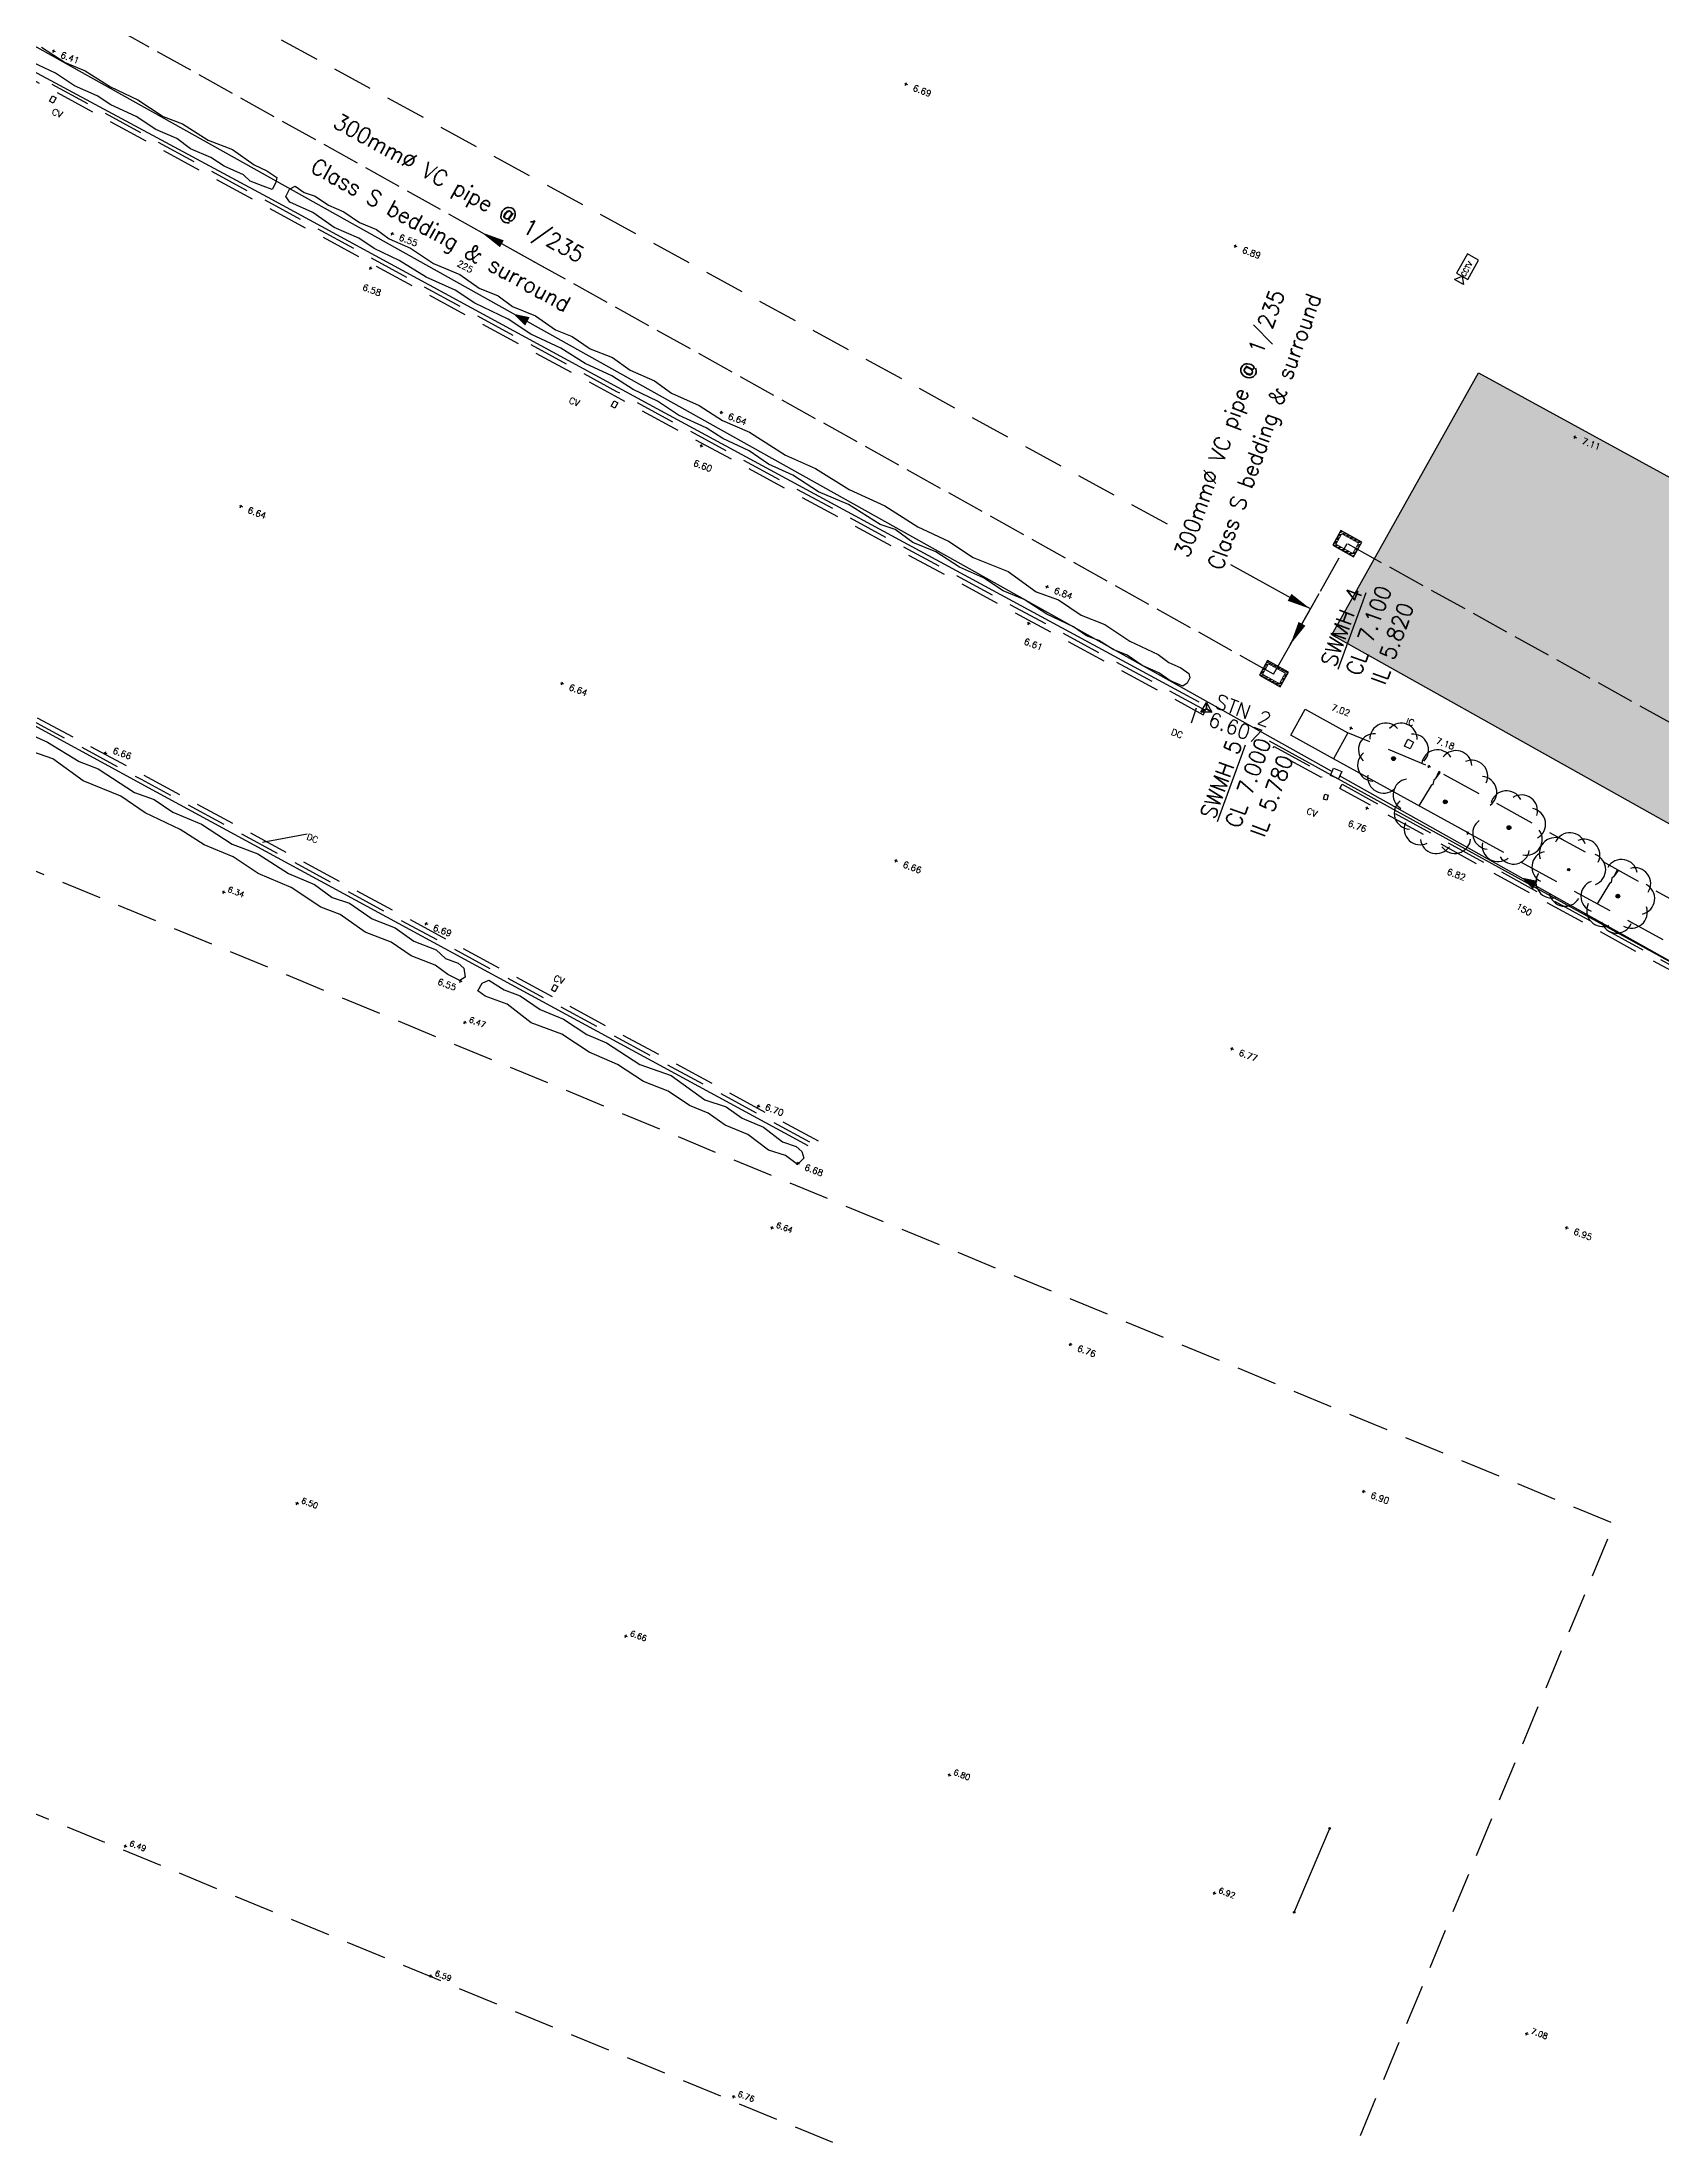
# Model space of a CAD drawing. Header units: millimetres. Extents: x 521005098 to 522149999836, y 174611071 to 175300000107.
# Drawn here: x 521226380 to 521328353, y 174982214 to 175114349 of the extents above; entities that cross this region are included whole.
import ezdxf

# ---------------------------------------------------------------- set-up
doc = ezdxf.new("R2010")
doc.units = ezdxf.units.MM
doc.header["$LTSCALE"] = 200
doc.linetypes.add('ACAD_ISO02W100', pattern=[15, 12, -3])
doc.linetypes.add('survey-A$0$DASHED', pattern=[19.05, 12.7, -6.35])
for name, color, linetype in [('0-35TEXT', 3, 'Continuous'), ('GT-netball', 8, 'Continuous'), ('GT-surface water', 150, 'ACAD_ISO02W100'), ('GT0-35TXT', 3, 'Continuous'), ('GTsymbol', 7, 'Continuous'), ('layout-B$0$GTMISC', 6, 'Continuous'), ('survey-A$0$BOUNDARY', 8, 'Continuous'), ('survey-A$0$CONTROL', 8, 'Continuous'), ('survey-A$0$DETAIL', 8, 'Continuous'), ('survey-A$0$LEVEL', 8, 'Continuous'), ('survey-A$0$SERVICE', 8, 'Continuous'), ('survey-A$0$SPORTS_PITCH', 8, 'survey-A$0$DASHED'), ('survey-A$0$STORM', 8, 'Continuous'), ('survey-A$0$TEXT_SERVICE', 8, 'Continuous'), ('survey-A$0$VEGETATION', 8, 'Continuous')]:
    doc.layers.add(name, color=color, linetype=linetype)
doc.styles.add('GT1to500', font='romans.shx', dxfattribs={"width": 0.95, "height": 1000})
doc.styles.add('GTanyheight', font='romans.shx', dxfattribs={"width": 0.95})
doc.styles.add('layout-B$0$GTANYHEIGHT', font='romans.shx', dxfattribs={"width": 0.95})
doc.styles.add('survey-A$0$ROMANS', font='Romans.shx')
doc.dimstyles.new('NOTEARROW', dxfattribs={"dimscale": 500, "dimtxt": 2, "dimasz": 3, "dimexe": 1, "dimexo": 1, "dimgap": 1, "dimtad": 2, "dimtih": 1, "dimtoh": 1, "dimdec": 4, "dimzin": 0, "dimdsep": 46, "dimtxsty": 'GTanyheight', "dimcen": 3.5, "dimclrd": 7, "dimclre": 7, "dimclrt": 3, "dimadec": 0, "dimazin": 0, "dimtfac": 1, "dimtdec": 4, "dimtofl": 0, "dimtmove": 0, "dimatfit": 3, "dimfxl": 1, "dimtolj": 1, "dimtzin": 0, "dimarcsym": 0})

# ---------------------------------------------------------------- blocks, each defined once
blk = doc.blocks.new('1200X750')
at = {"layer": 'GTsymbol', "linetype": 'Continuous'}
h = blk.add_hatch(dxfattribs=at)
h.set_pattern_fill('ANSI32', scale=500, style=0)
h.set_pattern_definition([(45, (7491.12, -48375.63), (-132.5825, 132.5825), []), (45, (7579.5, -48375.63), (-132.5825, 132.5825), [])])
h.paths.add_polyline_path([(-749, 528), (-749, -522), (751, -522), (751, 528)])
h.paths.add_polyline_path([(601, 378), (601, -372), (-599, -372), (-599, 378)], flags=16)
at = {"layer": 'GTsymbol', "color": 6, "linetype": 'Continuous'}
blk.add_lwpolyline([(-749, -522), (751, -522), (751, 528), (-749, 528)], close=True, dxfattribs=at)
at = {"layer": 'GTsymbol', "color": 7, "linetype": 'Continuous', "const_width": 50}
blk.add_lwpolyline([(-599, -372), (601, -372), (601, 378), (-599, 378)], close=True, dxfattribs=at)
blk = doc.blocks.new('survey-A')
at = {"layer": 'survey-A$0$VEGETATION', "linetype": 'Continuous'}
h = blk.add_hatch(color=256, dxfattribs=at)
edge = h.paths.add_edge_path()
edge.add_arc((521311398, 175069258), 120, -20.42304, 339.57696)
h = blk.add_hatch(color=256, dxfattribs=at)
edge = h.paths.add_edge_path()
edge.add_arc((521314655, 175066538), 120, -20.42304, 339.57696)
h = blk.add_hatch(color=256, dxfattribs=at)
edge = h.paths.add_edge_path()
edge.add_arc((521318660, 175064915), 120, -20.42304, 339.57696)
h = blk.add_hatch(color=256, dxfattribs=at)
edge = h.paths.add_edge_path()
edge.add_arc((521322423, 175062273), 79.6, -20.42304, 339.57696)
h = blk.add_hatch(color=256, dxfattribs=at)
edge = h.paths.add_edge_path()
edge.add_arc((521325514, 175060604), 120, -20.42304, 339.57696)
at = {"layer": 'survey-A$0$BOUNDARY', "linetype": 'Continuous'}
for p, q in [((521210858, 175120555), (521240538, 175104598)), ((521233580, 175067139), (521193940, 175088728)), ((521303588, 175070383), (521391086, 175022145)), ((521274583, 175044888), (521233580, 175067139))]:
    blk.add_line(p, q, dxfattribs=at)
at = {"layer": 'survey-A$0$BOUNDARY', "linetype": 'Continuous', "flags": 128}
blk.add_lwpolyline([(521240538, 175104598), (521264548, 175091558), (521299154, 175072829)], dxfattribs=at)
at = {"layer": 'survey-A$0$CONTROL', "linetype": 'Continuous', "flags": 128}
blk.add_lwpolyline([(521299626, 175072384), (521299626, 175072784), (521299973, 175072184), (521299626, 175072384), (521299280, 175072184), (521299626, 175072784), (521299626, 175072384), (521299973, 175072184), (521299280, 175072184), (521299626, 175072384)], dxfattribs=at)
at = {"layer": 'survey-A$0$DETAIL', "linetype": 'Continuous'}
blk.add_line((521316088, 175064580), (521307620, 175069250), dxfattribs=at)
at = {"layer": 'survey-A$0$DETAIL', "linetype": 'Continuous', "flags": 128}
blk.add_lwpolyline([(521307620, 175069250), (521304935, 175070739), (521305842, 175072374), (521308527, 175070886)], close=True, dxfattribs=at)
at = {"layer": 'survey-A$0$DETAIL', "linetype": 'survey-A$0$DASHED', "flags": 128}
for points in [[(521392035, 175014194), (521394716, 175023037), (521392878, 175025627), (521389173, 175027724), (521372461, 175037245), (521356018, 175046069), (521342295, 175053634), (521332676, 175058312), (521313629, 175068777), (521308527, 175070886)], [(521316088, 175064580), (521331536, 175056141), (521350832, 175045437), (521367070, 175036372), (521379484, 175029350), (521390304, 175023128), (521391467, 175022096), (521391021, 175021916)]]:
    blk.add_lwpolyline(points, dxfattribs=at)
at = {"layer": 'survey-A$0$DETAIL', "flags": 128}
for points in [[(521314038, 175067985), (521314034, 175067978), (521313927, 175067899), (521313884, 175067637), (521313778, 175067558), (521312999, 175066283)], [(521325252, 175061818), (521325248, 175061811), (521325142, 175061732), (521325099, 175061470), (521324992, 175061391), (521324214, 175060117)]]:
    blk.add_lwpolyline(points, dxfattribs=at)
for points in [[(521314038, 175067985), (521314341, 175068386), (521314256, 175068438)], [(521325252, 175061818), (521325556, 175062219), (521325470, 175062271)]]:
    blk.add_lwpolyline(points, close=True, dxfattribs=at)
at = {"layer": 'survey-A$0$DETAIL', "linetype": 'Continuous', "flags": 128}
blk.add_lwpolyline([(521305172, 174996717), (521307367, 175001901)], dxfattribs=at)
at = {"layer": 'survey-A$0$DETAIL', "linetype": 'Continuous'}
for centre in [(521307387, 175001947), (521305153, 174996671)]:
    blk.add_circle(centre, 50, dxfattribs=at)
at = {"layer": 'survey-A$0$LEVEL', "flags": 128}
for points in [[(521227025, 175113820), (521227213, 175113750)], [(521227084, 175113691), (521227154, 175113879)], [(521280636, 175111740), (521280824, 175111670)], [(521280695, 175111611), (521280765, 175111798)], [(521248314, 175102331), (521248502, 175102261)], [(521248373, 175102202), (521248443, 175102390)], [(521301356, 175101546), (521301544, 175101476)], [(521301415, 175101417), (521301485, 175101605)], [(521246951, 175100160), (521247138, 175100091)], [(521247010, 175100032), (521247079, 175100219)], [(521269015, 175091087), (521269203, 175091017)], [(521269074, 175090958), (521269144, 175091146)], [(521322724, 175089521), (521322912, 175089452)], [(521322783, 175089393), (521322853, 175089580)], [(521267766, 175088986), (521267953, 175088917)], [(521267824, 175088858), (521267894, 175089045)], [(521238796, 175085176), (521238983, 175085107)], [(521238855, 175085048), (521238924, 175085235)], [(521289516, 175080118), (521289703, 175080048)], [(521289574, 175079990), (521289644, 175080177)], [(521288353, 175077813), (521288541, 175077743)], [(521288412, 175077685), (521288482, 175077872)], [(521259002, 175074032), (521259190, 175073962)], [(521259061, 175073903), (521259131, 175074091)], [(521308635, 175071224), (521308822, 175071155)], [(521308693, 175071096), (521308763, 175071283)], [(521230263, 175069647), (521230451, 175069577)], [(521230322, 175069519), (521230392, 175069706)], [(521313535, 175068812), (521313723, 175068742)], [(521313594, 175068684), (521313664, 175068871)], [(521309635, 175066182), (521309823, 175066112)], [(521309694, 175066054), (521309764, 175066241)], [(521315994, 175064615), (521316182, 175064545)], [(521316053, 175064486), (521316123, 175064674)], [(521280015, 175062878), (521280203, 175062808)], [(521280074, 175062750), (521280144, 175062937)], [(521237707, 175060898), (521237895, 175060828)], [(521237766, 175060770), (521237836, 175060957)], [(521250456, 175058904), (521250644, 175058834)], [(521250515, 175058775), (521250585, 175058963)], [(521252611, 175055309), (521252798, 175055239)], [(521252670, 175055180), (521252739, 175055368)], [(521252886, 175052704), (521253073, 175052635)], [(521252945, 175052576), (521253015, 175052763)], [(521301146, 175051039), (521301333, 175050969)], [(521301205, 175050911), (521301275, 175051098)], [(521271357, 175047439), (521271544, 175047370)], [(521271416, 175047311), (521271486, 175047498)], [(521273825, 175043826), (521274013, 175043756)], [(521273884, 175043698), (521273954, 175043885)], [(521272204, 175039781), (521272392, 175039711)], [(521272263, 175039652), (521272333, 175039840)], [(521322203, 175039786), (521322390, 175039716)], [(521322262, 175039657), (521322331, 175039845)], [(521290984, 175032438), (521291171, 175032368)], [(521291043, 175032309), (521291112, 175032497)], [(521309435, 175023195), (521309623, 175023125)], [(521309494, 175023067), (521309564, 175023254)], [(521242336, 175022445), (521242523, 175022375)], [(521242394, 175022316), (521242464, 175022503)], [(521263013, 175014094), (521263201, 175014025)], [(521263072, 175013966), (521263142, 175014153)], [(521283363, 175005351), (521283551, 175005281)], [(521283422, 175005223), (521283492, 175005410)], [(521231527, 175000873), (521231715, 175000804)], [(521231586, 175000745), (521231656, 175000932)], [(521300097, 174997785), (521300167, 174997972)], [(521300039, 174997914), (521300226, 174997844)], [(521250739, 174992706), (521250927, 174992636)], [(521250798, 174992577), (521250868, 174992764)], [(521319692, 174989061), (521319880, 174988991)], [(521319751, 174988932), (521319821, 174989120)], [(521269792, 174985109), (521269980, 174985039)], [(521269851, 174984980), (521269921, 174985168)]]:
    blk.add_lwpolyline(points, dxfattribs=at)
at = {"layer": 'survey-A$0$SERVICE', "linetype": 'survey-A$0$DASHED', "flags": 128}
for points in [[(521299572, 175072287), (521262550, 175092345), (521211666, 175120019), (521210522, 175119568), (521194427, 175089384), (521194900, 175088295), (521232611, 175067961), (521275297, 175044804), (521275440, 175045067), (521232754, 175068224), (521195134, 175088510), (521194760, 175089371), (521210734, 175119330), (521211645, 175119689), (521262407, 175092081), (521299429, 175072023)], [(521303884, 175070028), (521307007, 175068325), (521306863, 175068062), (521303741, 175069765)], [(521308171, 175067642), (521329027, 175056159), (521328882, 175055896), (521308026, 175067379)]]:
    blk.add_lwpolyline(points, close=True, dxfattribs=at)
at = {"layer": 'survey-A$0$SERVICE', "linetype": 'Continuous', "flags": 128}
for points in [[(521226856, 175110622), (521227042, 175110965), (521227270, 175110840), (521227084, 175110498)], [(521262192, 175091432), (521262379, 175091775), (521262607, 175091651), (521262421, 175091308)], [(521312443, 175069869), (521312084, 175070046), (521312296, 175070476), (521312655, 175070299)], [(521307941, 175067980), (521307435, 175068194), (521307634, 175068664), (521308140, 175068449)], [(521307088, 175067020), (521307297, 175066953), (521307200, 175066648), (521306991, 175066715)], [(521258837, 175054922), (521258651, 175054580), (521258422, 175054704), (521258609, 175055046)]]:
    blk.add_lwpolyline(points, close=True, dxfattribs=at)
at = {"layer": 'survey-A$0$SPORTS_PITCH', "linetype": 'survey-A$0$DASHED', "flags": 128}
blk.add_lwpolyline([(521214687, 175129098), (521298043, 175083547)], dxfattribs=at)
blk.add_lwpolyline([(521304315, 174970572), (521194421, 175015857), (521215683, 175066441), (521325269, 175021131)], close=True, dxfattribs=at)
at = {"layer": 'survey-A$0$STORM', "linetype": 'Continuous', "flags": 128}
for points in [[(521307558, 175068422), (521200029, 175128584)], [(521307981, 175068203), (521329709, 175056018)]]:
    blk.add_lwpolyline(points, dxfattribs=at)
at = {"layer": 'survey-A$0$STORM', "flags": 128}
for points in [[(521256034, 175097246, 0, 600, 0), (521256913, 175096768, 600, 600, 0)], [(521319440, 175061777, 0, 600, 0), (521320320, 175061301, 600, 600, 0)]]:
    blk.add_lwpolyline(points, format="xyseb", dxfattribs=at)
at = {"layer": 'survey-A$0$TEXT_SERVICE', "linetype": 'Continuous'}
for p, q in [((521298992, 175072440), (521298681, 175071485)), ((521240244, 175064007), (521243059, 175064530))]:
    blk.add_line(p, q, dxfattribs=at)
at = {"layer": 'survey-A$0$VEGETATION', "linetype": 'Continuous', "flags": 128}
for points in [[(521240529, 175106252), (521241159, 175105830), (521241084, 175105509), (521240854, 175105058), (521240288, 175105268), (521239471, 175105599), (521239063, 175105993), (521237831, 175106532), (521237003, 175107073), (521235720, 175107632), (521234869, 175108279), (521233533, 175108849), (521232305, 175109656), (521230709, 175110393), (521229855, 175110961), (521228425, 175111592), (521227228, 175112389), (521225436, 175113226)], [(521226341, 175114026), (521227842, 175113056), (521229097, 175112533), (521230689, 175111520), (521232405, 175110720), (521234001, 175109669), (521235228, 175109193), (521236833, 175108166), (521238371, 175107585), (521239731, 175106622), (521240529, 175106252)], [(521252555, 175056389), (521252923, 175056067), (521253004, 175055516), (521252667, 175055288), (521251902, 175055674), (521251108, 175056255), (521249597, 175056852), (521248355, 175057718), (521246715, 175058329), (521245127, 175059441), (521243921, 175059907), (521242059, 175061141), (521239970, 175062036), (521238410, 175063088), (521236585, 175063835), (521235061, 175064806), (521232872, 175065839), (521231335, 175066903), (521228968, 175067868), (521227055, 175069237), (521225374, 175069829)], [(521225111, 175071020), (521226727, 175070300), (521228725, 175069069), (521229922, 175068623), (521232190, 175067123), (521233428, 175066695), (521234611, 175065899), (521236416, 175065143), (521238348, 175063868), (521239958, 175063269), (521241886, 175062029), (521243529, 175061334), (521244623, 175060523), (521245718, 175060165), (521247150, 175059177), (521248587, 175058609), (521249770, 175057764), (521251183, 175057221), (521251753, 175056673), (521252555, 175056389)], [(521273813, 175044854), (521274181, 175044532), (521274311, 175044114), (521273913, 175043724), (521273150, 175044294), (521272079, 175044625), (521270775, 175045598), (521269349, 175046197), (521268282, 175046947), (521267117, 175047431), (521265771, 175048336), (521264219, 175048950), (521262580, 175050014), (521260795, 175050780), (521259083, 175051922), (521257162, 175052637), (521255646, 175053807), (521254256, 175054310), (521253794, 175054651), (521254060, 175055140), (521254480, 175055320), (521255447, 175054708), (521256452, 175054334), (521257714, 175053477), (521259183, 175052859), (521260661, 175051905), (521261895, 175051378), (521263979, 175050014), (521265960, 175049326), (521268083, 175047796), (521269429, 175047345), (521270424, 175046636), (521271776, 175046065), (521272967, 175045151), (521273813, 175044854)]]:
    blk.add_lwpolyline(points, dxfattribs=at)
blk.add_lwpolyline([(521280043, 175083667), (521279112, 175083994), (521277119, 175085240), (521275225, 175086044), (521273604, 175087097), (521272083, 175087784), (521270870, 175088619), (521269199, 175089406), (521268160, 175090079), (521266414, 175090872), (521265099, 175091756), (521263559, 175092483), (521262227, 175093344), (521260549, 175094111), (521259015, 175095088), (521257127, 175095966), (521255695, 175096919), (521253612, 175097924), (521252378, 175098735), (521250552, 175099546), (521248856, 175100607), (521247278, 175101348), (521246306, 175102006), (521244768, 175102677), (521243416, 175103631), (521241975, 175104267), (521241724, 175104623), (521241951, 175105087), (521242306, 175105273), (521242874, 175104885), (521243556, 175104654), (521244395, 175104078), (521245369, 175103661), (521246357, 175102986), (521247431, 175102542), (521248213, 175101964), (521249566, 175101384), (521251016, 175100417), (521252667, 175099725), (521253879, 175098857), (521255082, 175098376), (521255975, 175097714), (521257421, 175097120), (521258686, 175096244), (521259725, 175095824), (521260862, 175095050), (521262258, 175094497), (521263382, 175093693), (521264914, 175093035), (521265987, 175092263), (521267726, 175091484), (521269179, 175090526), (521270888, 175089790), (521273157, 175088342), (521275041, 175087509), (521277154, 175086184), (521279399, 175085172), (521281474, 175083852), (521283415, 175082941), (521284950, 175081909), (521287154, 175081023), (521288919, 175079752), (521290321, 175079249), (521291741, 175078292), (521293230, 175077694), (521294804, 175076648), (521296596, 175075805), (521297274, 175075310), (521298014, 175074976), (521298515, 175074614), (521298577, 175074338), (521298419, 175074003), (521298153, 175073817), (521297333, 175074177), (521296643, 175074653), (521295595, 175075109), (521294655, 175075766), (521293757, 175076122), (521292859, 175076687), (521292096, 175076993), (521291263, 175077547), (521289590, 175078356), (521288161, 175079261), (521286843, 175079818), (521285600, 175080631), (521284088, 175081306), (521282603, 175082265), (521281170, 175082864)], close=True, dxfattribs=at)
at = {"layer": 'survey-A$0$VEGETATION', "linetype": 'Continuous'}
for centre, radius in [((521311398, 175069258), 120), ((521314655, 175066538), 120), ((521318660, 175064915), 120), ((521322423, 175062273), 79.6), ((521325514, 175060604), 120)]:
    blk.add_circle(centre, radius, dxfattribs=at)
for centre, start, end in [((521310196, 175069819), 85.34083, 224.61257), ((521310912, 175070492), 41.87058, 181.14231), ((521311894, 175070488), 358.40032, 137.67205), ((521312604, 175069810), 314.93006, 94.20179), ((521310140, 175068839), 128.81109, 268.08282), ((521314167, 175068812), 32.46097, 171.7327), ((521315330, 175068764), 3.48079, 142.75252), ((521310774, 175068088), 172.28135, 311.55309), ((521312372, 175066983), 99.34266, 238.61439), ((521316324, 175068158), 334.50062, 113.77235), ((521316900, 175067146), 305.52045, 84.79218), ((521318510, 175066233), 26.84364, 166.11537), ((521319458, 175065974), 343.37338, 122.64511), ((521312442, 175065821), 128.32283, 267.59456), ((521317383, 175064557), 126.02208, 265.29381), ((521319968, 175065135), 299.90312, 79.17485), ((521313067, 175064839), 157.30301, 296.57474), ((521314089, 175064282), 186.28318, 325.55491), ((521315253, 175064290), 215.26335, 354.53508), ((521319760, 175064175), 256.43286, 35.70459), ((521321570, 175063288), 60.37668, 199.64841), ((521322498, 175063596), 17.11239, 156.38412), ((521323385, 175063185), 333.8481, 113.11983), ((521317980, 175063777), 169.49234, 308.76407), ((521318949, 175063621), 212.9626, 352.23433), ((521321106, 175062428), 103.64098, 242.91271), ((521323749, 175062278), 290.58381, 69.85554), ((521325749, 175061909), 10.16956, 149.44129), ((521321358, 175061483), 146.90527, 286.177), ((521324188, 175060599), 110.58381, 249.85554), ((521326580, 175061394), 326.90527, 106.177), ((521322188, 175060967), 190.16956, 329.44129), ((521324552, 175059692), 153.8481, 293.11983), ((521326831, 175060449), 283.64098, 62.91271), ((521325439, 175059280), 197.11239, 336.38412), ((521326367, 175059589), 240.37668, 19.64841)]:
    blk.add_arc(centre, 1000, start, end, dxfattribs=at)
at = {"layer": 'survey-A$0$CONTROL', "style": 'survey-A$0$ROMANS'}
for s, p in [('6.607', (521299661, 175071367)), ('STN 2', (521300086, 175072484))]:
    blk.add_text(s, height=900, rotation=339.57696, dxfattribs=at).set_placement(p)
at = {"layer": 'survey-A$0$LEVEL', "style": 'survey-A$0$ROMANS'}
for s, height, p in [('6.41', 400, (521227505, 175113381)), ('6.69', 400, (521281117, 175111301)), ('6.55', 400, (521248794, 175101892)), ('6.89', 400, (521301836, 175101107)), ('6.58', 400, (521246499, 175098765)), ('6.64', 400, (521269495, 175090648)), ('7.11', 400, (521323205, 175089083)), ('6.60', 400, (521267317, 175087703)), ('6.64', 400, (521239276, 175084738)), ('6.84', 400, (521289996, 175079679)), ('6.61', 400, (521288113, 175076472)), ('6.64', 400, (521259482, 175073593)), ('7.02', 400, (521307448, 175072325)), ('6.66', 400, (521230788, 175069611)), ('7.18', 400, (521314024, 175070228)), ('6.76', 400, (521308490, 175065030)), ('6.66', 400, (521280495, 175062439)), ('6.82', 400, (521314721, 175061984)), ('6.34', 360, (521238023, 175060887)), ('6.69', 400, (521250937, 175058465)), ('6.55', 400, (521251229, 175055069)), ('6.47', 360, (521253202, 175052693)), ('6.77', 400, (521301626, 175050600)), ('6.70', 400, (521271818, 175047174)), ('6.68', 400, (521274305, 175043387)), ('6.64', 360, (521272520, 175039770)), ('6.95', 400, (521322683, 175039347)), ('6.76', 400, (521291464, 175031999)), ('6.90', 400, (521309916, 175022756)), ('6.50', 360, (521242652, 175022434)), ('6.66', 360, (521263330, 175014083)), ('6.80', 360, (521283679, 175005340)), ('6.49', 360, (521231843, 175000862)), ('6.92', 360, (521300355, 174997903)), ('6.59', 360, (521251056, 174992695)), ('7.08', 360, (521320008, 174989050)), ('6.76', 360, (521270108, 174985098))]:
    blk.add_text(s, height=height, rotation=339.57696, dxfattribs=at).set_placement(p)
at = {"layer": 'survey-A$0$STORM', "linetype": 'Continuous', "style": 'survey-A$0$ROMANS'}
for s, rotation, p in [('225', 331.51298, (521252454, 175100287)), ('150', 330.50722, (521319070, 175059843))]:
    blk.add_text(s, height=400, rotation=rotation, dxfattribs=at).set_placement(p)
at = {"layer": 'survey-A$0$TEXT_SERVICE', "style": 'survey-A$0$ROMANS'}
for s, p in [('CV', (521226954, 175109804)), ('CV', (521259485, 175091640)), ('DC', (521297375, 175070772)), ('IC', (521312149, 175071461)), ('CV', (521305886, 175065800)), ('DC', (521242987, 175064183)), ('CV', (521258526, 175055282))]:
    blk.add_text(s, height=400, rotation=339.57696, dxfattribs=at).set_placement(p)

msp = doc.modelspace()

# ---------------------------------------------------------------- hatches: boundary and pattern name
at = {"layer": 'GT-netball', "linetype": 'Continuous'}
h = msp.add_hatch(dxfattribs=at)
h.set_pattern_fill('DOTS', color=256, scale=500, style=0)
h.set_pattern_definition([(70, (0, 0), (-610.1417734, 644.4189976), [0, -793.75])])
edge = h.paths.add_edge_path()
edge.add_line((521384153.53184, 175056671.63291), (521374792.61917, 175039691.98609))
edge.add_line((521374792.61917, 175039691.98609), (521345166.70725, 175056024.80955))
edge.add_line((521345166.70725, 175056024.80955), (521354472.30102, 175072904.11411))
edge.add_line((521354472.30102, 175072904.11411), (521384175.81892, 175056659.44424))
edge.add_line((521307509.86779, 175077043.24497), (521316739.56937, 175093539.91183))
edge.add_line((521316739.56937, 175093539.91183), (521349926.58, 175075390.13925))
edge.add_line((521349926.58, 175075390.13925), (521340616.65067, 175058508.92328))
edge.add_line((521340616.65067, 175058508.92328), (521307511.59053, 175077042.28052))

# ---------------------------------------------------------------- linework, layer by layer
msp.add_lwpolyline([(521307509.86779, 175077043.24497), (521316739.56937, 175093539.91183), (521349926.58, 175075390.13925), (521340616.65067, 175058508.92328), (521307511.59053, 175077042.28052)], dxfattribs=at)
at = {"layer": 'GT-surface water', "flags": 128}
for points in [[(521303859.17813, 175074574.61983), (521215774.99182, 175123701.77789)], [(521303859.17813, 175074574.61983), (521308488.60729, 175082785.64563)], [(521386729.62982, 175039382.54303), (521308488.60729, 175082785.64563)]]:
    msp.add_lwpolyline(points, dxfattribs=at)
at = {"layer": 'layout-B$0$GTMISC'}
for p, q in [((521316060.73368, 175101015.83852), (521315372.23069, 175099796.83744)), ((521316757.30572, 175100622.40824), (521316060.73368, 175101015.83852)), ((521315372.23069, 175099796.83744), (521316068.80274, 175099403.40716)), ((521316068.80274, 175099403.40716), (521316757.30572, 175100622.40824)), ((521315720.51672, 175099600.1223), (521315245.17276, 175099409.20839)), ((521315802.4304, 175099094.46416), (521315245.17276, 175099409.20839)), ((521315720.51672, 175099600.1223), (521315802.4304, 175099094.46416))]:
    msp.add_line(p, q, dxfattribs=at)

# ---------------------------------------------------------------- block references
at = {"layer": '0-35TEXT'}
msp.add_blockref('survey-A', (0, 0), dxfattribs=at)
at = {"layer": 'GT-surface water', "linetype": 'Continuous'}
for p, rotation in [((521308488.60729, 175082785.64563), 330.9812958684531), ((521303881.72832, 175074603.08364), 150.8061466530937)]:
    msp.add_blockref('1200X750', p, dxfattribs=dict(at, rotation=rotation))

# ---------------------------------------------------------------- texts
at = {"layer": 'GT0-35TXT', "char_height": 1000, "attachment_point": 1, "style": 'GT1to500'}
for s, insert, width, rotation in [('300mm%%C VC pipe @ 1/235', (521245096.01574, 175109905.12618), 23991.839, 331), ('Class S bedding & surround', (521243680.51007, 175107094.96024), 23991.839, 331), ('300mm%%C VC pipe @ 1/235', (521297568.38996, 175082181.69169), 23991.839, 70), ('Class S bedding & surround', (521299665.68165, 175081383.7156), 23991.839, 70), ('{\\LSWMH 4\\P}CL 7.100\\PIL 5.820', (521306797.7417, 175075304.24144), 12456.1929, 70), ('{\\LSWMH 5\\P}CL 7.000\\PIL 5.780', (521299208.19612, 175065722.40685), 12456.1929, 70)]:
    msp.add_mtext(s, dxfattribs=dict(at, insert=insert, width=width, rotation=rotation))
at = {"layer": 'layout-B$0$GTMISC', "color": 3, "style": 'layout-B$0$GTANYHEIGHT', "width": 0.95}
msp.add_text('CCTV', height=320, rotation=60.5418403702, dxfattribs=at).set_placement((521315895.86368, 175099546.08466))

# ---------------------------------------------------------------- leaders
at = {"layer": 'GT-surface water', "linetype": 'Continuous'}
for points in [[(521253997.19983, 175102384.12107), (521257983.63095, 175100160.77044)], [(521304907.1693, 175076433.39814), (521306722.56799, 175079653.29523)]]:
    msp.add_leader(points, dimstyle='NOTEARROW', override={"dimgap": 1, "dimtad": 0}, dxfattribs=at)
at = {"layer": 'GT0-35TXT', "linetype": 'Continuous'}
msp.add_leader([(521306173.89271, 175078680.13273), (521301161.3426, 175081454.66764)], dimstyle='NOTEARROW', override={"dimgap": 1, "dimtad": 0}, dxfattribs=at)

doc.saveas('drawing.dxf')
